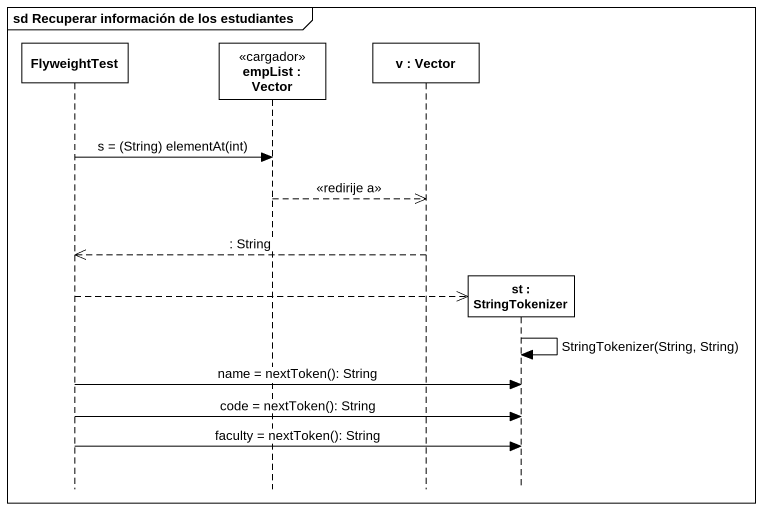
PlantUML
@startuml
mainframe sd Recuperar información de los estudiantes
hide footbox
participant FlyweightTest
participant "empList : Vector" as empList <<cargador>>
participant "v : Vector" as v
participant "st : StringTokenizer" as st

FlyweightTest -> empList : s = (String) elementAt(int)
empList -->> v : <<redirije a>>
v -->> FlyweightTest : : String
FlyweightTest -->> st **
st -> st : StringTokenizer(String, String)
FlyweightTest -> st : name = nextToken(): String
FlyweightTest -> st : code = nextToken(): String
FlyweightTest -> st : faculty = nextToken(): String
@enduml
